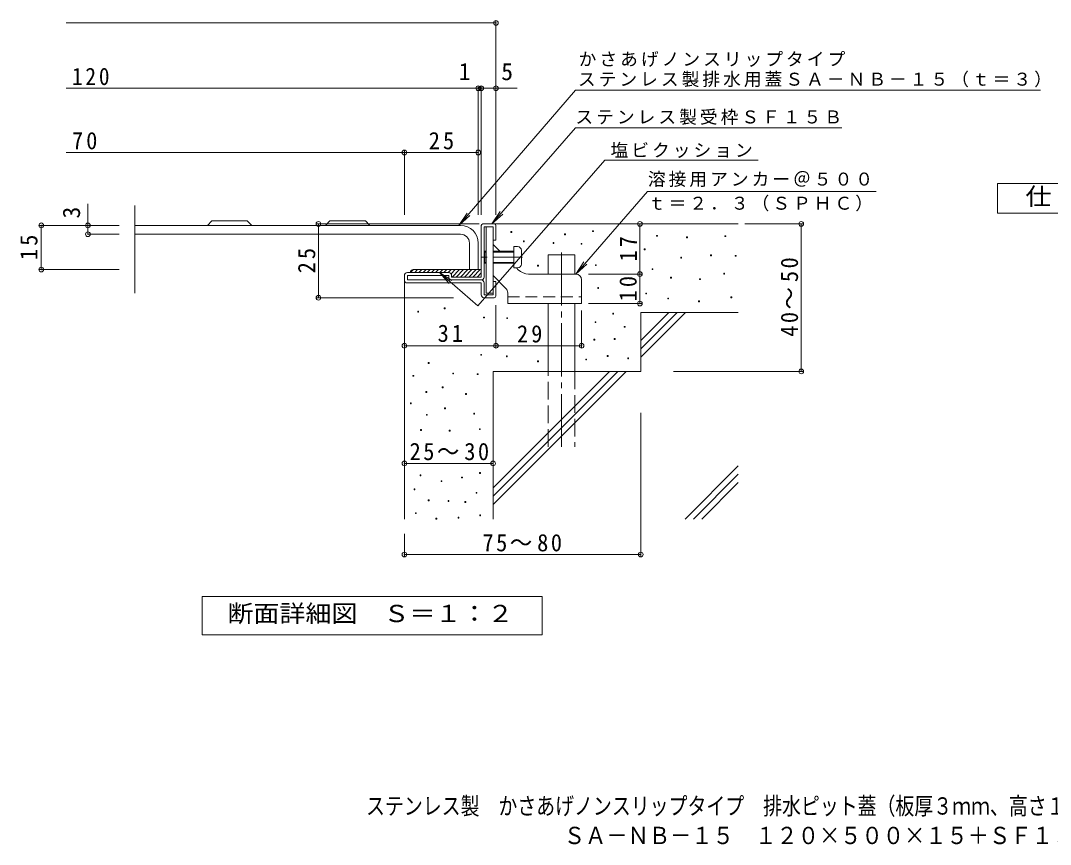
# Model space of a CAD drawing. Units: millimetres at full size; details may follow other scales. Extents: x -281 to 307, y -271 to 211.
# Drawn here: x -281.5 to 67.1, y -270.5 to 8.6 of the extents above; entities that cross this region are included whole.
import ezdxf
from ezdxf.enums import TextEntityAlignment as Align

# ---------------------------------------------------------------- set-up
doc = ezdxf.new("R2010")
doc.units = ezdxf.units.MM
doc.header["$LTSCALE"] = 2
doc.header["$PDMODE"] = 32
doc.header["$PDSIZE"] = 1.6
for name, pattern in [('CHAIN1', [8, 5, -1, 1, -1]), ('CHAIN2', [12, 9, -1, 1, -1]), ('DASHED2', [3, 2, -1]), ('DASHED3', [4, 3, -1])]:
    doc.linetypes.add(name, pattern=pattern)
for name, color, linetype, lineweight in [('D-0', 7, 'Continuous', 9), ('D-1', 2, 'Continuous', 9), ('D-3', 3, 'Continuous', 9), ('D-4', 7, 'Continuous', 9), ('D-5', 7, 'Continuous', 9), ('D-6', 6, 'Continuous', 9), ('D-9', 4, 'Continuous', 9), ('D-A', 7, 'Continuous', 9), ('E-2', 3, 'Continuous', 9), ('E-5', 3, 'Continuous', 9)]:
    doc.layers.add(name, color=color, linetype=linetype, lineweight=lineweight)
doc.layers.add('F-4_F-4ﾚｲﾔ', color=2, linetype='Continuous')
doc.layers.add('F-5_F-5ﾚｲﾔ', color=2, linetype='Continuous')
doc.styles.add('ＭＳ ゴシック', font='')
doc.styles.get('ＭＳ ゴシック').set_extended_font_data('MS Gothic')

msp = doc.modelspace()

# ---------------------------------------------------------------- linework, layer by layer
at = {"layer": 'D-0'}
for points in [[(-87.861, -62.906), (-87.861, -62.605), (-87.561, -62.605), (-87.561, -62.906)], [(-115.548, -63.201), (-115.548, -62.901), (-115.248, -62.901), (-115.248, -63.201)], [(-111.299, -66.36), (-111.299, -66.06), (-110.999, -66.06), (-110.999, -66.36)], [(-97.373, -63.985), (-97.373, -63.685), (-97.073, -63.685), (-97.073, -63.985)], [(-66.205, -64.484), (-66.205, -64.184), (-65.905, -64.184), (-65.905, -64.484)], [(-56.053, -65.026), (-56.053, -64.726), (-55.753, -64.726), (-55.753, -65.026)], [(-43.06, -64.62), (-43.06, -64.32), (-42.76, -64.32), (-42.76, -64.62)], [(-101.262, -66.885), (-101.262, -66.585), (-100.962, -66.585), (-100.962, -66.885)], [(-91.784, -67.22), (-91.784, -66.92), (-91.484, -66.92), (-91.484, -67.22)], [(-70.375, -69.09), (-70.375, -68.79), (-70.075, -68.79), (-70.075, -69.09)], [(-58.045, -71.903), (-58.045, -71.603), (-57.745, -71.603), (-57.745, -71.903)], [(-47.932, -71.116), (-47.932, -70.816), (-47.632, -70.816), (-47.632, -71.116)], [(-39.575, -71.268), (-39.575, -70.968), (-39.275, -70.968), (-39.275, -71.268)], [(-106.526, -74.576), (-106.526, -74.276), (-106.226, -74.276), (-106.226, -74.576)], [(-86.913, -74.446), (-86.913, -74.146), (-86.612, -74.146), (-86.612, -74.446)], [(-67.739, -75.782), (-67.739, -75.482), (-67.439, -75.482), (-67.439, -75.782)], [(-61.467, -78.696), (-61.467, -78.396), (-61.167, -78.396), (-61.167, -78.696)], [(-51.672, -79.166), (-51.672, -78.866), (-51.372, -78.866), (-51.372, -79.166)], [(-43.466, -77.342), (-43.466, -77.042), (-43.166, -77.042), (-43.166, -77.342)], [(-86.128, -82.16), (-86.128, -81.86), (-85.828, -81.86), (-85.828, -82.16)], [(-69.883, -84.026), (-69.883, -83.726), (-69.583, -83.726), (-69.583, -84.026)], [(-62.415, -85.734), (-62.415, -85.434), (-62.115, -85.434), (-62.115, -85.734)], [(-51.974, -86.679), (-51.974, -86.379), (-51.674, -86.379), (-51.674, -86.679)], [(-41.03, -85.328), (-41.03, -85.028), (-40.73, -85.028), (-40.73, -85.328)], [(-147.072, -90.186), (-147.072, -89.885), (-146.772, -89.885), (-146.772, -90.186)], [(-138.084, -89.081), (-138.084, -88.781), (-137.784, -88.781), (-137.784, -89.081)], [(-81.066, -90.888), (-81.066, -90.588), (-80.766, -90.588), (-80.766, -90.888)], [(-124.741, -92.157), (-124.741, -91.857), (-124.441, -91.857), (-124.441, -92.157)], [(-116.918, -92.373), (-116.918, -92.073), (-116.618, -92.073), (-116.618, -92.373)], [(-87.045, -93.74), (-87.045, -93.44), (-86.745, -93.44), (-86.745, -93.74)], [(-77.172, -95.319), (-77.172, -95.019), (-76.872, -95.019), (-76.872, -95.319)], [(-87.44, -99.664), (-87.44, -99.364), (-87.14, -99.364), (-87.14, -99.664)], [(-80.548, -99.436), (-80.548, -99.136), (-80.248, -99.136), (-80.248, -99.436)], [(-125.747, -104.797), (-125.747, -104.497), (-125.447, -104.497), (-125.447, -104.797)], [(-143.518, -107.562), (-143.518, -107.262), (-143.218, -107.262), (-143.218, -107.562)], [(-117.031, -105.317), (-117.031, -105.017), (-116.732, -105.017), (-116.732, -105.317)], [(-106.525, -107.042), (-106.525, -106.742), (-106.225, -106.742), (-106.225, -107.042)], [(-90.204, -106.377), (-90.204, -106.077), (-89.904, -106.077), (-89.904, -106.377)], [(-82.923, -105.176), (-82.923, -104.876), (-82.623, -104.876), (-82.623, -105.176)], [(-75.987, -105.982), (-75.987, -105.682), (-75.687, -105.682), (-75.687, -105.982)], [(-135.225, -111.116), (-135.225, -110.816), (-134.925, -110.816), (-134.925, -111.116)], [(-126.932, -111.347), (-126.932, -111.047), (-126.631, -111.047), (-126.631, -111.347)], [(-148.681, -111.906), (-148.681, -111.606), (-148.381, -111.606), (-148.381, -111.906)], [(-144.308, -117.435), (-144.308, -117.135), (-144.008, -117.135), (-144.008, -117.435)], [(-138.779, -115.855), (-138.779, -115.555), (-138.479, -115.555), (-138.479, -115.855)], [(-130.881, -118.061), (-130.881, -117.761), (-130.581, -117.761), (-130.581, -118.061)], [(-149.548, -121.234), (-149.548, -120.934), (-149.248, -120.934), (-149.248, -121.234)], [(-144.11, -125.136), (-144.11, -124.836), (-143.81, -124.836), (-143.81, -125.136)], [(-137.989, -122.964), (-137.989, -122.664), (-137.689, -122.664), (-137.689, -122.964)], [(-128.116, -124.774), (-128.116, -124.474), (-127.816, -124.474), (-127.816, -124.774)], [(-146.085, -130.27), (-146.085, -129.97), (-145.785, -129.97), (-145.785, -130.27)], [(-136.409, -130.467), (-136.409, -130.167), (-136.11, -130.167), (-136.11, -130.467)], [(-126.164, -129.981), (-126.164, -129.681), (-125.864, -129.681), (-125.864, -129.981)], [(-146.282, -145.636), (-146.282, -145.336), (-145.983, -145.336), (-145.983, -145.636)], [(-132.204, -146.379), (-132.204, -146.079), (-131.904, -146.079), (-131.904, -146.379)], [(-126.142, -144.847), (-126.142, -144.546), (-125.842, -144.546), (-125.842, -144.847)], [(-139.174, -147.611), (-139.174, -147.311), (-138.874, -147.311), (-138.874, -147.611)], [(-148.304, -150.375), (-148.304, -150.075), (-148.004, -150.075), (-148.004, -150.375)], [(-127.326, -151.56), (-127.326, -151.26), (-127.026, -151.26), (-127.026, -151.56)], [(-143.494, -154.091), (-143.494, -153.791), (-143.194, -153.791), (-143.194, -154.091)], [(-136.804, -154.325), (-136.804, -154.025), (-136.504, -154.025), (-136.504, -154.325)], [(-131.11, -154.65), (-131.11, -154.35), (-130.81, -154.35), (-130.81, -154.65)], [(-147.862, -158.435), (-147.862, -158.135), (-147.562, -158.135), (-147.562, -158.435)], [(-140.916, -160.294), (-140.916, -159.994), (-140.616, -159.994), (-140.616, -160.294)], [(-133.389, -159.992), (-133.389, -159.692), (-133.089, -159.692), (-133.089, -159.992)], [(-126.071, -159.203), (-126.071, -158.902), (-125.771, -158.902), (-125.771, -159.203)]]:
    msp.add_lwpolyline(points, close=True, dxfattribs=at)
at = {"layer": 'D-1'}
for p, q in [((-125.574, -78.294), (-125.574, -60.894)), ((-124.974, -60.294), (-121.174, -60.294)), ((-124.574, -78.294), (-124.574, -61.294)), ((-124.574, -61.294), (-121.574, -61.294)), ((-120.574, -60.894), (-120.574, -65.794)), ((-151.574, -79.294), (-151.574, -77.794)), ((-136.574, -76.794), (-150.574, -76.794)), ((-150.574, -79.294), (-150.574, -77.794)), ((-136.574, -77.794), (-150.574, -77.794)), ((-125.574, -79.294), (-150.574, -79.294)), ((-136.574, -78.294), (-136.574, -77.794)), ((-135.574, -77.794), (-135.574, -78.294)), ((-125.574, -78.294), (-135.574, -78.294)), ((-120.574, -79.794), (-121.574, -79.794)), ((-121.574, -84.294), (-121.574, -79.794)), ((-120.574, -84.694), (-120.574, -79.794)), ((-150.574, -80.294), (-125.574, -80.294)), ((-125.574, -84.294), (-125.574, -80.294)), ((-124.574, -80.294), (-124.574, -84.294)), ((-124.574, -84.294), (-121.574, -84.294)), ((-124.574, -85.294), (-121.174, -85.294))]:
    msp.add_line(p, q, dxfattribs=at)
msp.add_lwpolyline([(-120.574, -65.794), (-121.574, -65.794), (-121.574, -61.294)], dxfattribs=at)
for centre, radius, start, end in [((-124.974, -60.894), 0.6, 90, 180), ((-121.174, -60.894), 0.6, 0, 90), ((-150.574, -77.794), 1, 90, 180), ((-150.574, -79.294), 1, 180, 270), ((-136.574, -77.794), 1, 0, 90), ((-135.574, -78.294), 1, 180, 270), ((-125.574, -78.294), 1, 270, 0), ((-125.574, -80.294), 1, 0, 90), ((-124.574, -84.294), 1, 180, 270), ((-121.174, -84.694), 0.6, 270, 0)]:
    msp.add_arc(centre, radius, start, end, dxfattribs=at)
at = {"layer": 'D-3'}
for p, q in [((-123.874, -61.294), (-123.874, -83.794)), ((-123.874, -61.294), (-121.574, -61.294)), ((-121.574, -61.294), (-121.574, -83.794)), ((-119.274, -69.594), (-121.574, -67.294)), ((-113.038, -75.83), (-113.674, -75.194)), ((-117.16, -82.244), (-121.574, -77.83)), ((-93.574, -77.294), (-109.503, -77.294)), ((-91.574, -79.294), (-91.574, -87.294)), ((-116.574, -83.658), (-116.574, -87.294)), ((-123.874, -83.794), (-121.574, -83.794)), ((-116.574, -87.294), (-91.574, -87.294))]:
    msp.add_line(p, q, dxfattribs=at)
at = {"layer": 'D-3', "linetype": 'CHAIN1'}
msp.add_line((-111.586, -71.594), (-125.32, -71.594), dxfattribs=at)
at = {"layer": 'D-3', "linetype": 'DASHED2'}
msp.add_line((-116.574, -84.994), (-91.574, -84.994), dxfattribs=at)
at = {"layer": 'D-3'}
for centre, radius, start, end in [((-109.503, -72.294), 5, 225, 270), ((-93.574, -79.294), 2, 0, 90), ((-118.574, -83.658), 2, 0, 45.00024)]:
    msp.add_arc(centre, radius, start, end, dxfattribs=at)
at = {"layer": 'D-4'}
for p, q in [((-266.107, 7.779), (-120.574, 7.779)), ((-120.574, -57.203), (-120.574, 8.379)), ((-126.574, -57.203), (-126.574, -13.76)), ((-125.574, -57.203), (-125.574, -13.76)), ((-266.107, -14.36), (-113.357, -14.36)), ((-266.107, -36.111), (-151.574, -36.111)), ((-151.574, -57.203), (-151.574, -35.51)), ((-151.574, -36.111), (-126.574, -36.111)), ((-258.725, -53.509), (-258.725, -63.795)), ((-275.101, -60.795), (-248.181, -60.795)), ((-274.501, -60.795), (-274.501, -75.795)), ((-126.203, -60.294), (-181.27, -60.294)), ((-180.67, -85.294), (-180.67, -60.294)), ((-71.859, -77.294), (-71.859, -60.294)), ((-36.368, -60.294), (-16.637, -60.294)), ((-17.237, -110.294), (-17.237, -60.294)), ((-258.725, -63.795), (-248.181, -63.795)), ((-275.101, -75.795), (-248.181, -75.795)), ((-89.208, -77.294), (-71.259, -77.294)), ((-71.859, -87.294), (-71.859, -77.294)), ((-134.945, -85.294), (-181.27, -85.294)), ((-120.574, -87.888), (-120.574, -102.156)), ((-91.574, -89.66), (-91.574, -102.156)), ((-89.208, -87.294), (-71.259, -87.294)), ((-120.574, -101.556), (-151.574, -101.556)), ((-120.574, -101.556), (-91.574, -101.556)), ((-60.418, -110.294), (-16.637, -110.294)), ((-71.573, -124.269), (-71.573, -172.911)), ((-151.574, -141.418), (-121.574, -141.418)), ((-151.574, -165.294), (-151.574, -172.911)), ((-151.574, -172.311), (-71.573, -172.311))]:
    msp.add_line(p, q, dxfattribs=at)
for p in [(-120.574, 7.779), (-126.574, -14.36), (-125.574, -14.36), (-120.574, -14.36), (-151.574, -36.111), (-126.574, -36.111), (-274.501, -60.795), (-258.725, -60.795), (-180.67, -60.294), (-71.859, -60.294), (-17.237, -60.294), (-258.725, -63.795), (-274.501, -75.795), (-71.859, -77.294), (-180.67, -85.294), (-71.859, -87.294), (-151.574, -101.556), (-120.574, -101.556), (-91.574, -101.556), (-17.237, -110.294), (-151.574, -141.418), (-121.574, -141.418), (-151.574, -172.311), (-71.573, -172.311)]:
    msp.add_point(p, dxfattribs=at)
at = {"layer": 'D-5'}
for p, q in [((-93.604, -15.045), (63.771, -15.045)), ((-93.604, -27.712), (-121.962, -60.294)), ((-93.604, -27.712), (-3.446, -27.712)), ((-83.705, -38.685), (-126.67, -88.05)), ((-83.705, -38.685), (-31.828, -38.685)), ((-133.106, -60.795), (-129.373, -57.469)), ((-121.962, -60.294), (-119.2, -56.127)), ((-121.962, -60.294), (-118.215, -56.984)), ((-93.574, -77.294), (-90.811, -73.127)), ((-93.574, -77.294), (-89.827, -73.984)), ((-139.68, -76.726), (-135.512, -79.489))]:
    msp.add_line(p, q, dxfattribs=at)
at = {"layer": 'D-5', "color": 2}
for p, q in [((49.164, -46.666), (94.164, -46.666)), ((49.164, -56.666), (49.164, -46.666)), ((94.164, -56.666), (49.164, -56.666))]:
    msp.add_line(p, q, dxfattribs=at)
at = {"layer": 'D-5'}
for points in [[(-93.604, -15.045), (-133.106, -60.795), (-130.361, -56.616)], [(-93.574, -77.294), (-69.225, -49.318), (8.116, -49.318)], [(-126.67, -88.05), (-139.68, -76.726), (-136.369, -80.473)]]:
    msp.add_lwpolyline(points, dxfattribs=at)
at = {"layer": 'D-5', "color": 2}
msp.add_lwpolyline([(-219.973, -199.483), (-219.973, -186.483), (-104.973, -186.483), (-104.973, -199.483)], close=True, dxfattribs=at)
at = {"layer": 'D-6'}
for p, q in [((-121.174, -60.294), (-38.573, -60.294)), ((-102.873, -70.794), (-93.873, -70.794)), ((-102.873, -77.294), (-102.873, -70.794)), ((-93.873, -77.294), (-93.873, -70.794)), ((-151.574, -79.294), (-151.574, -160.294)), ((-102.873, -110.294), (-102.873, -87.294)), ((-93.873, -110.294), (-93.873, -87.294)), ((-71.574, -90.294), (-38.573, -90.294)), ((-71.574, -90.294), (-71.574, -110.294)), ((-71.574, -99.762), (-62.106, -90.294)), ((-71.574, -102.59), (-59.277, -90.294)), ((-71.574, -105.419), (-56.449, -90.294)), ((-121.574, -110.294), (-121.574, -160.294)), ((-121.574, -110.294), (-71.574, -110.294)), ((-121.574, -149.762), (-82.106, -110.294)), ((-121.574, -152.59), (-79.278, -110.294)), ((-121.574, -155.418), (-76.449, -110.294)), ((-56.567, -160.294), (-38.573, -142.301)), ((-53.739, -160.294), (-38.573, -145.129)), ((-50.911, -160.294), (-38.573, -147.957))]:
    msp.add_line(p, q, dxfattribs=at)
at = {"layer": 'D-6', "linetype": 'CHAIN2'}
msp.add_line((-98.373, -69.979), (-98.373, -135.794), dxfattribs=at)
at = {"layer": 'D-6', "linetype": 'DASHED3'}
for p, q in [((-102.873, -135.794), (-102.873, -110.294)), ((-93.873, -110.294), (-93.873, -135.794))]:
    msp.add_line(p, q, dxfattribs=at)
at = {"layer": 'D-9'}
for p, q in [((-148.497, -75.795), (-149.497, -76.794)), ((-148.574, -75.795), (-125.574, -75.795)), ((-147.083, -75.795), (-148.083, -76.794)), ((-145.669, -75.795), (-146.669, -76.794)), ((-144.255, -75.795), (-145.254, -76.794)), ((-142.84, -75.795), (-143.84, -76.794)), ((-141.426, -75.795), (-142.426, -76.794)), ((-140.012, -75.795), (-141.012, -76.794)), ((-138.598, -75.795), (-139.598, -76.794)), ((-137.184, -75.795), (-138.183, -76.794)), ((-135.769, -75.795), (-136.769, -76.794)), ((-134.355, -75.795), (-135.766, -77.205)), ((-132.941, -75.795), (-135.441, -78.294)), ((-131.527, -75.795), (-134.027, -78.294)), ((-130.112, -75.795), (-132.612, -78.294)), ((-128.698, -75.795), (-131.198, -78.294)), ((-127.284, -75.795), (-129.784, -78.294)), ((-125.87, -75.795), (-128.37, -78.294)), ((-125.574, -76.913), (-126.955, -78.294))]:
    msp.add_line(p, q, dxfattribs=at)
msp.add_arc((-148.574, -76.794), 1, 90, 180, dxfattribs=at)
at = {"layer": 'D-A'}
for p, q in [((-123.874, -69.594), (-124.324, -69.594)), ((-114.574, -69.594), (-121.574, -69.594)), ((-111.974, -73.894), (-111.974, -69.294)), ((-123.874, -69.844), (-124.574, -69.844)), ((-114.574, -69.844), (-121.574, -69.844)), ((-124.324, -73.594), (-124.574, -73.344)), ((-123.874, -73.344), (-124.574, -73.344)), ((-123.874, -73.594), (-124.324, -73.594)), ((-114.574, -73.344), (-121.574, -73.344)), ((-114.574, -73.594), (-121.574, -73.594)), ((-113.274, -75.194), (-114.574, -75.194))]:
    msp.add_line(p, q, dxfattribs=at)
for points in [[(-124.324, -73.594), (-124.324, -69.594), (-124.574, -69.844)], [(-113.274, -67.994), (-114.574, -67.994), (-114.574, -75.194)]]:
    msp.add_lwpolyline(points, dxfattribs=at)
for centre, start, end in [((-113.274, -69.294), 0, 90), ((-113.274, -73.894), 270, 0)]:
    msp.add_arc(centre, 1.3, start, end, dxfattribs=at)
at = {"layer": 'E-2'}
for p, q in [((-242.874, -54.073), (-242.874, -83.735)), ((-132.574, -60.795), (-242.874, -60.795)), ((-204.756, -59.295), (-203.256, -60.795)), ((-164.756, -59.295), (-163.256, -60.795)), ((-132.574, -63.795), (-242.874, -63.795)), ((-129.574, -66.795), (-129.574, -75.795)), ((-126.574, -66.795), (-126.574, -75.795)), ((-126.574, -75.795), (-129.574, -75.795))]:
    msp.add_line(p, q, dxfattribs=at)
for points in [[(-218.256, -60.795), (-216.756, -59.295), (-204.756, -59.295)], [(-178.256, -60.795), (-176.756, -59.295), (-164.756, -59.295)]]:
    msp.add_lwpolyline(points, dxfattribs=at)
for radius in [6, 3]:
    msp.add_arc((-132.574, -66.795), radius, 0, 90, dxfattribs=at)
at = {"layer": 'E-5'}
msp.add_line((-126.574, -75.795), (-129.574, -75.795), dxfattribs=at)

# ---------------------------------------------------------------- texts
at = {"layer": 'D-4', "color": 2, "style": 'ＭＳ ゴシック'}
for s, p in [('1', (-133.163, -13.36)), ('5', (-118.791, -13.36))]:
    msp.add_text(s, height=5.865, dxfattribs=at).set_placement(p, align=Align.BOTTOM_LEFT)
msp.add_text('3', height=5.865, rotation=90, dxfattribs=at).set_placement((-259.618, -58.473), align=Align.BOTTOM_LEFT)
at = {"layer": 'D-4', "color": 2, "char_height": 5.865, "attachment_point": 7, "style": 'ＭＳ ゴシック'}
for s, insert in [('\\T1.27;\\W0.9;120', (-264.107, -13.351)), ('\\T1.27;\\W0.95;70', (-264.107, -35.111)), ('\\T1.27;\\W0.95;25', (-143.323, -35.111)), ('\\T1.27;\\W0.95;31', (-140.324, -100.356)), ('\\T1.22;\\W0.95;25～30', (-149.824, -140.418)), ('\\T1.22;\\W0.95;75～80', (-125.147, -171.311))]:
    msp.add_mtext(s, dxfattribs=dict(at, insert=insert))
for s, insert, rotation in [('\\T1.27;\\W0.95;15', (-275.701, -72.545), 90), ('\\T1.27;\\W0.95;17', (-72.859, -73.044), 90), ('\\T1.27;\\W0.95;25', (-181.67, -77.044), 90), ('\\T1.22;\\W0.95;40～50', (-18.236, -98.544), 90), ('\\T1.27;\\W0.95;10', (-72.859, -86.544), 90), ('\\T1.27;\\W0.95;29', (-113.457, -100.556), 0.001)]:
    msp.add_mtext(s, dxfattribs=dict(at, insert=insert, rotation=rotation))
at = {"layer": 'D-5', "color": 2, "style": 'ＭＳ ゴシック', "width": 1.1}
for s, p in [('仕\u3000様', (58.664, -55.666)), ('断面詳細図\u3000Ｓ＝１：２', (-211.472, -196.983))]:
    msp.add_text(s, height=5.865, dxfattribs=at).set_placement(p, align=Align.BOTTOM_LEFT)
at = {"layer": 'D-5', "char_height": 4.399, "attachment_point": 7, "style": 'ＭＳ ゴシック'}
for s, insert in [('\\T1.17;かさあげノンスリップタイプ', (-92.574, -7.121)), ('\\T1.17;ステンレス製排水用蓋ＳＡ－ＮＢ－１５（ｔ＝３）', (-92.815, -14.047)), ('\\T1.17;ステンレス製受枠ＳＦ１５Ｂ', (-93.676, -26.76)), ('\\T1.17;塩ビクッション', (-81.778, -37.98)), ('\\T1.17;溶接用アンカー＠５００', (-69.136, -47.826)), ('\\T1.17;ｔ＝２．３（ＳＰＨＣ）', (-69.136, -56.07))]:
    msp.add_mtext(s, dxfattribs=dict(at, insert=insert))
at = {"layer": 'F-4_F-4ﾚｲﾔ', "style": 'ＭＳ ゴシック', "width": 0.9}
msp.add_text('ＳＡ－ＮＢ－１５\u3000１２０×５００×１５＋ＳＦ１５Ｂ', height=5.865, dxfattribs=at).set_placement((-97.613, -272.174), align=Align.BOTTOM_LEFT)
at = {"layer": 'F-5_F-5ﾚｲﾔ', "style": 'ＭＳ ゴシック', "width": 0.8}
msp.add_text('ステンレス製\u3000かさあげノンスリップタイプ\u3000排水ピット蓋（板厚３ｍｍ、高さ１５ｍｍ）', height=5.865, dxfattribs=at).set_placement((-164.542, -262.187), align=Align.BOTTOM_LEFT)

doc.saveas('drawing.dxf')
